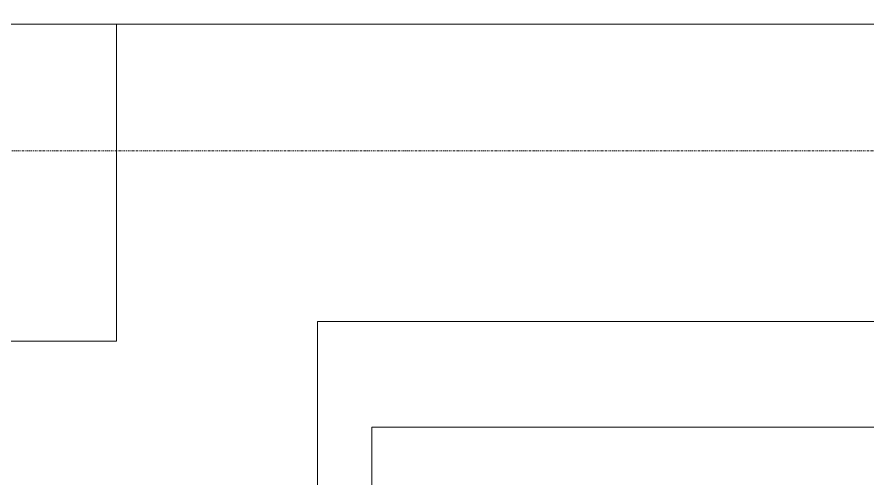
# Model space of a CAD drawing. Extents: x -1439 to 23780, y -1362 to 4476.
# Drawn here: x 9479.4 to 9600.2, y 2738.5 to 2804 of the extents above; entities that cross this region are included whole.
import ezdxf

# ---------------------------------------------------------------- set-up
doc = ezdxf.new("R2010")
doc.units = 0
doc.header["$MEASUREMENT"] = 0
doc.linetypes.add('Audi$0$DASHDOT2', pattern=[0.5, 0.25, -0.125, 0, -0.125])
doc.layers.get('0').update_dxf_attribs({"color": 9, "lineweight": 9})
for name, color, linetype, lineweight in [('Audi$0$05', 8, 'Continuous', 9), ('Audi$0$14', 8, 'Continuous', 9), ('Audi$0$24', 8, 'Audi$0$DASHDOT2', 9), ('Audi$0$35', 8, 'Continuous', 9)]:
    doc.layers.add(name, color=color, linetype=linetype, lineweight=lineweight)

# ---------------------------------------------------------------- blocks, each defined once
blk = doc.blocks.new('Audi$0$p-masa_160')
blk.add_lwpolyline([(85.7, 115.2), (93.45, 115.2), (93.45, 174.97), (7.57, 174.97), (7.57, 160), (0, 160), (0, 0), (85.7, 0), (85.7, 115.2)], close=True)
at = {"flags": 128}
blk.add_lwpolyline([(7.57, 160), (7.57, 174.97), (93.45, 174.97), (93.45, 115.2), (85.7, 115.2)], dxfattribs=at)
for points in [[(85.7, 160), (85.7, 0), (0, 0), (0, 160), (85.7, 160)], [(85.7, 160), (85.7, 0), (0, 0), (0, 160)]]:
    blk.add_lwpolyline(points, close=True, dxfattribs=at)
blk = doc.blocks.new('Audi$0$Group-41-1')
for p, q in [((384804.5645, 69162.035), (384804.5645, 69161.585)), ((384805.1779, 69162.035), (384804.5645, 69162.035)), ((384805.1779, 69161.585), (384805.1779, 69162.035)), ((384804.5645, 69161.585), (384805.1779, 69161.585))]:
    blk.add_line(p, q)
at = {"flags": 128}
blk.add_lwpolyline([(384804.5645, 69162.035), (384805.1779, 69162.035), (384805.1779, 69161.585), (384804.5645, 69161.585)], close=True, dxfattribs=at)
blk = doc.blocks.new('Audi$0$Group-42-1')
at = {"layer": 'Audi$0$05', "color": 7}
blk.add_blockref('Audi$0$Group-41-1', (-1.2267, 0), dxfattribs=at)

msp = doc.modelspace()

# ---------------------------------------------------------------- linework, layer by layer
at = {"layer": 'Audi$0$14'}
msp.add_lwpolyline([(9478, 2819.3), (9478, 2803), (9732, 2803), (9732, 2820.22)], dxfattribs=at)
at = {"layer": 'Audi$0$24'}
msp.add_lwpolyline([(6827.5, 2785), (11027.5, 2785)], dxfattribs=at)
at = {"layer": 'Audi$0$35'}
msp.add_lwpolyline([(9235.5, 2743), (9235.5, 2447), (9309.5, 2447), (9309.5, 2363), (9925.5, 2363), (9925.5, 2447), (9990.5, 2447), (9990.5, 2743), (9925.5, 2743), (9925.5, 2803), (9309.5, 2803), (9309.5, 2743)], close=True, dxfattribs=at)

# ---------------------------------------------------------------- block references
at = {"layer": 'Audi$0$05', "color": 7, "xscale": 100, "yscale": 100, "zscale": 100, "rotation": 180}
msp.add_blockref('Audi$0$Group-42-1', (38489827.29, 6918961.5), dxfattribs=at)
at = {"layer": 'Audi$0$05', "xscale": -1}
msp.add_blockref('Audi$0$p-masa_160', (9615.48, 2585.82), dxfattribs=at)

doc.saveas('drawing.dxf')
